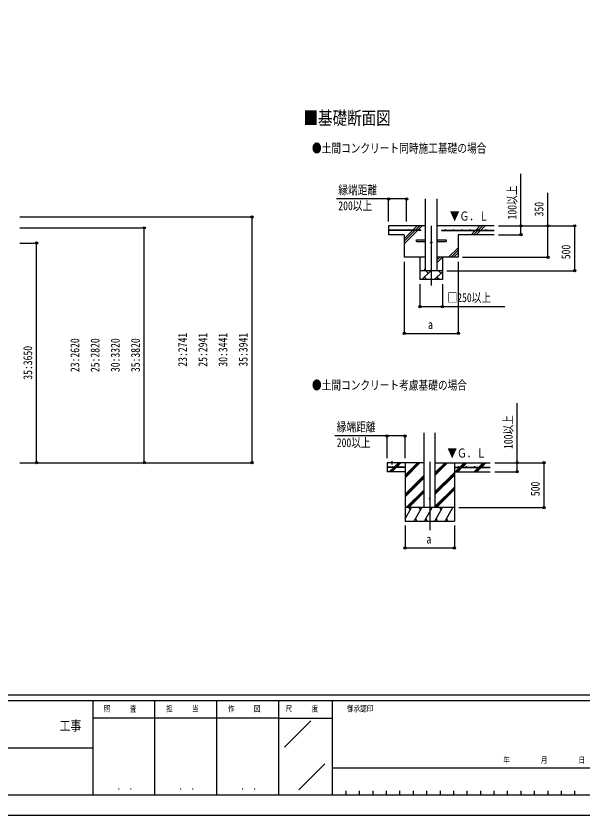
# Model space of a CAD drawing. Units: millimetres, scale not verified. Extents: x -12615 to 12615, y -8910 to 8910.
# Drawn here: x 3030 to 9337, y -8910 to 0 of the extents above; entities that cross this region are included whole.
import ezdxf
from ezdxf.enums import TextEntityAlignment as Align

# ---------------------------------------------------------------- set-up
doc = ezdxf.new("R2010")
doc.units = ezdxf.units.MM
doc.header["$LTSCALE"] = 40
for name, color, linetype in [('0-2_USER1', 3, 'Continuous'), ('0-3_YKK_12', 2, 'Continuous'), ('0-4_YKK_13', 4, 'Continuous'), ('0-5_YKK_A1', 4, 'Continuous'), ('0-6_YKK_D', 6, 'Continuous'), ('0-7_YKK_ZWAK', 7, 'Continuous')]:
    doc.layers.add(name, color=color, linetype=linetype)
doc.styles.add('ＭＳ ゴシック', font='')
doc.styles.get('ＭＳ ゴシック').set_extended_font_data('MS Gothic')

msp = doc.modelspace()

# ---------------------------------------------------------------- linework, layer by layer
at = {"layer": '0-3_YKK_12'}
for p, q in [((7657.06, -2340.08), (7657.06, -3006.03)), ((7640, -4972.97), (7640, -5732.18))]:
    msp.add_line(p, q, dxfattribs=at)
at = {"layer": '0-4_YKK_13'}
for p, q in [((7492.06, -2497.08), (7594.56, -2497.08)), ((7492.06, -2513.08), (7492.06, -2497.08)), ((7492.06, -2513.08), (7594.56, -2513.08)), ((7719.56, -2497.08), (7822.06, -2497.08)), ((7719.56, -2513.08), (7822.06, -2513.08)), ((7822.06, -2497.08), (7822.06, -2513.08))]:
    msp.add_line(p, q, dxfattribs=at)
for centre, radius in [((7657.06, -2525.08), 8), ((7640, -5382.18), 5)]:
    msp.add_circle(centre, radius, dxfattribs=at)
at = {"layer": '0-5_YKK_A1'}
for p, q in [((7594.56, -2840.08), (7594.56, -2040.08)), ((7719.56, -2040.08), (7719.56, -2840.08)), ((7594.56, -2340.08), (7182.06, -2340.08)), ((7182.06, -2340.08), (7182.06, -2440.08)), ((7542.06, -2387.58), (7182.06, -2387.58)), ((7542.06, -2392.58), (7182.06, -2392.58)), ((7357.06, -2540.08), (7504.56, -2392.58)), ((7357.06, -2483.52), (7447.99, -2392.58)), ((7357.06, -2511.8), (7476.28, -2392.58)), ((7452.99, -2387.58), (7500.49, -2340.08)), ((7481.28, -2387.58), (7528.78, -2340.08)), ((7509.56, -2387.58), (7557.06, -2340.08)), ((7542.06, -2387.58), (7542.06, -2392.58)), ((8357.06, -2340.08), (7719.56, -2340.08)), ((7772.06, -2387.58), (8357.06, -2387.58)), ((7772.06, -2387.58), (7772.06, -2392.58)), ((7772.06, -2392.58), (8357.06, -2392.58)), ((8100.49, -2440.08), (8147.99, -2392.58)), ((8128.78, -2440.08), (8176.28, -2392.58)), ((8152.99, -2387.58), (8200.49, -2340.08)), ((8157.06, -2440.08), (8204.56, -2392.58)), ((8181.28, -2387.58), (8228.78, -2340.08)), ((8209.56, -2387.58), (8257.06, -2340.08)), ((7357.06, -2440.08), (7182.06, -2440.08)), ((7357.06, -2440.08), (7357.06, -2690.08)), ((8357.06, -2440.08), (7957.06, -2440.08)), ((7957.06, -2440.08), (7957.06, -2690.08)), ((7850.49, -2690.08), (7957.06, -2583.52)), ((7878.78, -2690.08), (7957.06, -2611.8)), ((7907.06, -2690.08), (7957.06, -2640.08)), ((7594.56, -2690.08), (7357.06, -2690.08)), ((7532.06, -2690.08), (7532.06, -2940.08)), ((7719.56, -2751.75), (7781.23, -2690.08)), ((7719.56, -2723.47), (7752.94, -2690.08)), ((7957.06, -2690.08), (7719.56, -2690.08)), ((7782.06, -2690.08), (7782.06, -2940.08)), ((7782.06, -2840.08), (7532.06, -2840.08)), ((7552.8, -2940.08), (7652.8, -2840.08)), ((7574.66, -2840.08), (7594.56, -2820.18)), ((7624.24, -2868.64), (7595.69, -2840.08)), ((7765.66, -2868.64), (7737.11, -2840.08)), ((7782.06, -2940.08), (7532.06, -2940.08)), ((7581.35, -2911.53), (7609.9, -2940.08)), ((7694.22, -2940.08), (7782.06, -2852.24)), ((7722.77, -2911.53), (7751.32, -2940.08)), ((7577.5, -5482.18), (7577.5, -4646.83)), ((7702.5, -5482.18), (7702.5, -4646.83)), ((7218.52, -4965.97), (7218.52, -5000.82)), ((7243.96, -5029.68), (7291.46, -4982.18)), ((7258.11, -5029.68), (7305.61, -4982.18)), ((7272.25, -5029.68), (7319.75, -4982.18)), ((7365, -4982.18), (7365, -5632.18)), ((7365, -5149.06), (7531.88, -4982.18)), ((7365, -5134.92), (7517.74, -4982.18)), ((7365, -5120.78), (7503.6, -4982.18)), ((7702.5, -5119.93), (7840.25, -4982.18)), ((7702.5, -5105.79), (7826.11, -4982.18)), ((7702.5, -5091.65), (7811.96, -4982.18)), ((7702.5, -4982.18), (8315, -4982.18)), ((7915, -4982.18), (7915, -5632.18)), ((7976.6, -5029.68), (8024.1, -4982.18)), ((7990.74, -5029.68), (8038.24, -4982.18)), ((8004.88, -5029.68), (8052.38, -4982.18)), ((8188.73, -5029.68), (8236.23, -4982.18)), ((8202.87, -5029.68), (8250.37, -4982.18)), ((8217.01, -5029.68), (8264.51, -4982.18)), ((7365, -5029.68), (7165, -5029.68)), ((7365, -5034.68), (7165, -5034.68)), ((7192.87, -5080.78), (7238.96, -5034.68)), ((7205.61, -5082.18), (7253.11, -5034.68)), ((7219.75, -5082.18), (7267.25, -5034.68)), ((7365, -5029.68), (7365, -5034.68)), ((7915, -5029.68), (8315, -5029.68)), ((7915, -5029.68), (7915, -5034.68)), ((7915, -5034.68), (8315, -5034.68)), ((7924.1, -5082.18), (7971.6, -5034.68)), ((7938.24, -5082.18), (7985.74, -5034.68)), ((7952.38, -5082.18), (7999.88, -5034.68)), ((8136.23, -5082.18), (8183.73, -5034.68)), ((8150.37, -5082.18), (8197.87, -5034.68)), ((8164.51, -5082.18), (8212.01, -5034.68)), ((7365, -5082.18), (7165, -5082.18)), ((7365, -5332.91), (7577.5, -5120.41)), ((7365, -5347.05), (7577.5, -5134.55)), ((7365, -5361.19), (7577.5, -5148.7)), ((7702.5, -5303.78), (7915, -5091.28)), ((7702.5, -5317.92), (7915, -5105.42)), ((7702.5, -5332.06), (7915, -5119.56)), ((7915, -5082.18), (8315, -5082.18)), ((7702.5, -5465.91), (7915, -5253.41)), ((7377.86, -5482.18), (7577.5, -5282.54)), ((7392, -5482.18), (7577.5, -5296.68)), ((7406.14, -5482.18), (7577.5, -5310.83)), ((7702.5, -5480.05), (7915, -5267.55)), ((7714.51, -5482.18), (7915, -5281.69)), ((7915, -5482.18), (7365, -5482.18)), ((7365, -5607.63), (7437.43, -5482.18)), ((7422.43, -5508.17), (7407.43, -5482.18)), ((7466.3, -5632.18), (7552.9, -5482.18)), ((7537.9, -5508.16), (7522.9, -5482.18)), ((7581.77, -5632.18), (7668.37, -5482.18)), ((7653.37, -5508.17), (7638.37, -5482.18)), ((7697.24, -5632.18), (7783.84, -5482.18)), ((7768.84, -5508.17), (7753.84, -5482.18)), ((7812.71, -5632.18), (7899.31, -5482.18)), ((7869.31, -5482.18), (7869.31, -5482.18)), ((7481.29, -5606.2), (7496.29, -5632.18)), ((7596.76, -5606.2), (7611.76, -5632.18)), ((7712.24, -5606.2), (7727.24, -5632.18)), ((7827.7, -5606.2), (7842.7, -5632.18)), ((7365, -5632.18), (7915, -5632.18))]:
    msp.add_line(p, q, dxfattribs=at)
msp.add_lwpolyline([(7577.5, -4982.18), (7165, -4982.18), (7165, -5082.18)], dxfattribs=at)
for centre in [(7227.06, -2385.08), (7317.06, -2385.08), (7407.06, -2385.08), (7497.06, -2385.08), (7817.06, -2385.08), (7907.06, -2385.08), (7997.06, -2385.08), (8087.06, -2385.08), (8177.06, -2385.08), (8267.06, -2385.08), (7230, -5027.18), (7320, -5027.18), (7960, -5027.18), (8050, -5027.18), (8140, -5027.18), (8230, -5027.18)]:
    msp.add_circle(centre, 2.5, dxfattribs=at)
at = {"layer": '0-6_YKK_D'}
for p, q in [((7182.06, -2290.08), (7182.06, -2039.08)), ((7382.06, -2290.08), (7382.06, -2039.08)), ((3074.14, -2241.07), (5661.29, -2241.07)), ((5660.29, -4982.18), (5660.29, -2241.07)), ((3073.14, -2362.18), (4461.29, -2362.18)), ((4460.29, -4982.18), (4460.29, -2362.18)), ((8407.06, -2340.08), (8658.06, -2340.08)), ((8407.06, -2340.08), (9258.06, -2340.08)), ((8407.06, -2340.08), (8958.06, -2340.08)), ((9257.06, -2840.08), (9257.06, -2340.08)), ((8407.06, -2440.08), (8658.06, -2440.08)), ((3074.14, -2532.18), (3261.29, -2532.18)), ((3260.29, -4982.18), (3260.29, -2532.18)), ((7357.06, -2740.08), (7357.06, -3541.08)), ((7958.06, -2740.08), (7958.06, -3541.08)), ((8007.06, -2690.08), (8958.06, -2690.08)), ((7832.06, -2840.08), (9258.06, -2840.08)), ((7532.06, -2990.08), (7532.06, -3241.08)), ((7782.06, -2990.08), (7782.06, -3241.08)), ((7357.06, -3540.08), (7958.06, -3540.08)), ((7165, -4932.18), (7165, -4681.18)), ((7365, -4932.18), (7365, -4681.18)), ((3074.14, -4982.18), (3261.29, -4982.18)), ((3074.14, -4982.18), (5661.29, -4982.18)), ((3074.14, -4982.18), (4461.29, -4982.18)), ((8365, -4982.18), (8916, -4982.18)), ((8365, -4982.18), (8616, -4982.18)), ((8915, -5482.18), (8915, -4982.18)), ((8365, -5082.18), (8616, -5082.18)), ((7965, -5482.18), (8916, -5482.18)), ((7365, -5682.18), (7365, -5933.18)), ((7915, -5682.18), (7915, -5933.18)), ((7365, -5932.18), (7915, -5932.18))]:
    msp.add_line(p, q, dxfattribs=at)
for points in [[(8657.06, -2440.08), (8657.06, -2340.08), (8657.06, -1759.48)], [(7382.06, -2040.08), (7182.06, -2040.08), (6601.46, -2040.08)], [(8957.06, -2690.08), (8957.06, -2340.08), (8957.06, -1970.26)], [(7532.06, -3240.08), (7782.06, -3240.08), (8477.86, -3240.08)], [(8615, -5082.18), (8615, -4982.18), (8615, -4318.98)], [(7365, -4682.18), (7165, -4682.18), (6584.4, -4682.18)]]:
    msp.add_lwpolyline(points, dxfattribs=at)
for centre in [(7182.06, -2040.08), (7382.06, -2040.08), (5660.29, -2241.07), (4460.29, -2362.18), (8657.06, -2340.08), (8957.06, -2340.08), (9257.06, -2340.08), (8657.06, -2440.08), (3260.29, -2532.18), (8957.06, -2690.08), (9257.06, -2840.08), (7532.06, -3240.08), (7782.06, -3240.08), (7357.06, -3540.08), (7958.06, -3540.08), (7165, -4682.18), (7365, -4682.18), (3260.29, -4982.18), (4460.29, -4982.18), (5660.29, -4982.18), (8615, -4982.18), (8915, -4982.18), (8615, -5082.18), (8915, -5482.18), (7365, -5932.18), (7915, -5932.18)]:
    msp.add_circle(centre, 12.75, dxfattribs=at)
at = {"layer": '0-7_YKK_ZWAK'}
for p, q in [((11685.06, -7575), (-11714.94, -7575)), ((3885.06, -7635), (-14.94, -7635)), ((4575.06, -7635), (4575.06, -8685)), ((5265.06, -7635), (5265.06, -8685)), ((5955.06, -7635), (5955.06, -8685)), ((6555.06, -7635), (5955.06, -7635)), ((9652.56, -7635), (6555.06, -7635)), ((6555.06, -7635), (6555.06, -8685)), ((5955.06, -7830), (3885.06, -7830)), ((5955.06, -7830), (6555.06, -7830)), ((6021.31, -8154.87), (6315.11, -7861.08)), ((-14.94, -8160), (3885.06, -8160)), ((6182.02, -8627.97), (6470.68, -8339.3)), ((6555.06, -8385), (9652.56, -8385)), ((6705.06, -8640), (6705.06, -8685)), ((6855.06, -8640), (6855.06, -8685)), ((7005.06, -8640), (7005.06, -8685)), ((7155.06, -8640), (7155.06, -8685)), ((7305.06, -8640), (7305.06, -8685)), ((7455.06, -8640), (7455.06, -8685)), ((7605.06, -8640), (7605.06, -8685)), ((7755.06, -8640), (7755.06, -8685)), ((7905.06, -8640), (7905.06, -8685)), ((8055.06, -8640), (8055.06, -8685)), ((8205.06, -8640), (8205.06, -8685)), ((8355.06, -8640), (8355.06, -8685)), ((8505.06, -8640), (8505.06, -8685)), ((8655.06, -8640), (8655.06, -8685)), ((8805.06, -8640), (8805.06, -8685)), ((8955.06, -8640), (8955.06, -8685)), ((9105.06, -8640), (9105.06, -8685)), ((9255.06, -8640), (9255.06, -8685)), ((-14.94, -8685), (3885.06, -8685)), ((3885.06, -8685), (5955.06, -8685)), ((5955.06, -8685), (6555.06, -8685)), ((6555.06, -8685), (9652.56, -8685))]:
    msp.add_line(p, q, dxfattribs=at)
msp.add_lwpolyline([(-12615, -8910), (12615, -8910), (12615, 8910), (-12615, 8910)], close=True, dxfattribs=at)
msp.add_lwpolyline([(5955.06, -7635), (3885.06, -7635), (3885.06, -8685)], dxfattribs=at)

# ---------------------------------------------------------------- texts
at = {"layer": '0-2_USER1', "style": 'ＭＳ ゴシック', "width": 0.8}
for s, height, p in [('■基礎断面図', 148.5, (6233.43, -1256.35)), ('●土間コンクリート同時施工基礎の場合', 98.97, (6328.17, -1554.26)), ('●土間コンクリート考慮基礎の場合', 98.97, (6328.17, -4196.36))]:
    msp.add_text(s, height=height, dxfattribs=at).set_placement(p, align=Align.BOTTOM_LEFT)
at = {"layer": '0-5_YKK_A1', "style": 'ＭＳ ゴシック', "width": 0.8}
for p in [(7864.7, -2311.63), (7836.62, -4953.73)]:
    msp.add_text('▼Ｇ．Ｌ', height=98.97, dxfattribs=at).set_placement(p, align=Align.BOTTOM_LEFT)
at = {"layer": '0-6_YKK_D', "style": 'ＭＳ ゴシック', "width": 0.8}
for s, p in [('縁端距離', (6621.46, -2020.08)), ('200以上', (6621.46, -2195.08)), ('□250以上', (7838.66, -3220.08)), ('a', (7621.56, -3520.08)), ('縁端距離', (6604.4, -4662.18)), ('200以上', (6604.4, -4837.18)), ('a', (7604, -5912.18))]:
    msp.add_text(s, height=98.97, dxfattribs=at).set_placement(p, align=Align.BOTTOM_LEFT)
for s, p in [('100以上', (8637.06, -2269.08)), ('350', (8937.06, -2235.06)), ('500', (9237.06, -2712.48)), ('23:2741', (4965.29, -3910.43)), ('25:2941', (5190.29, -3910.43)), ('30:3441', (5415.29, -3910.43)), ('35:3941', (5640.29, -3910.43)), ('23:2620', (3765.29, -3970.98)), ('25:2820', (3990.29, -3970.98)), ('30:3320', (4215.29, -3970.98)), ('35:3820', (4440.29, -3970.98)), ('35:3650', (3240.29, -4055.98)), ('100以上', (8595, -4828.58)), ('500', (8895, -5354.58))]:
    msp.add_text(s, height=98.97, rotation=90, dxfattribs=at).set_placement(p, align=Align.BOTTOM_LEFT)
at = {"layer": '0-7_YKK_ZWAK', "style": 'ＭＳ ゴシック', "width": 0.8}
for s, height, p in [('照     査', 65.98, (4009.26, -7777.5)), ('担     当', 65.98, (4701.66, -7777.5)), ('作     図', 65.98, (5391.66, -7777.5)), ('尺     度', 65.98, (6034.26, -7777.5)), ('御承認印', 65.98, (6717.41, -7777.5)), ('工事', 110, (3517, -8002.39)), ('年        月        日', 65.98, (8459.72, -8349.64)), ('． ．', 77.75, (4155, -8653.06)), ('． ．', 77.75, (4845, -8653.06)), ('． ．', 77.75, (5535, -8653.06))]:
    msp.add_text(s, height=height, dxfattribs=at).set_placement(p, align=Align.BOTTOM_LEFT)

doc.saveas('drawing.dxf')
